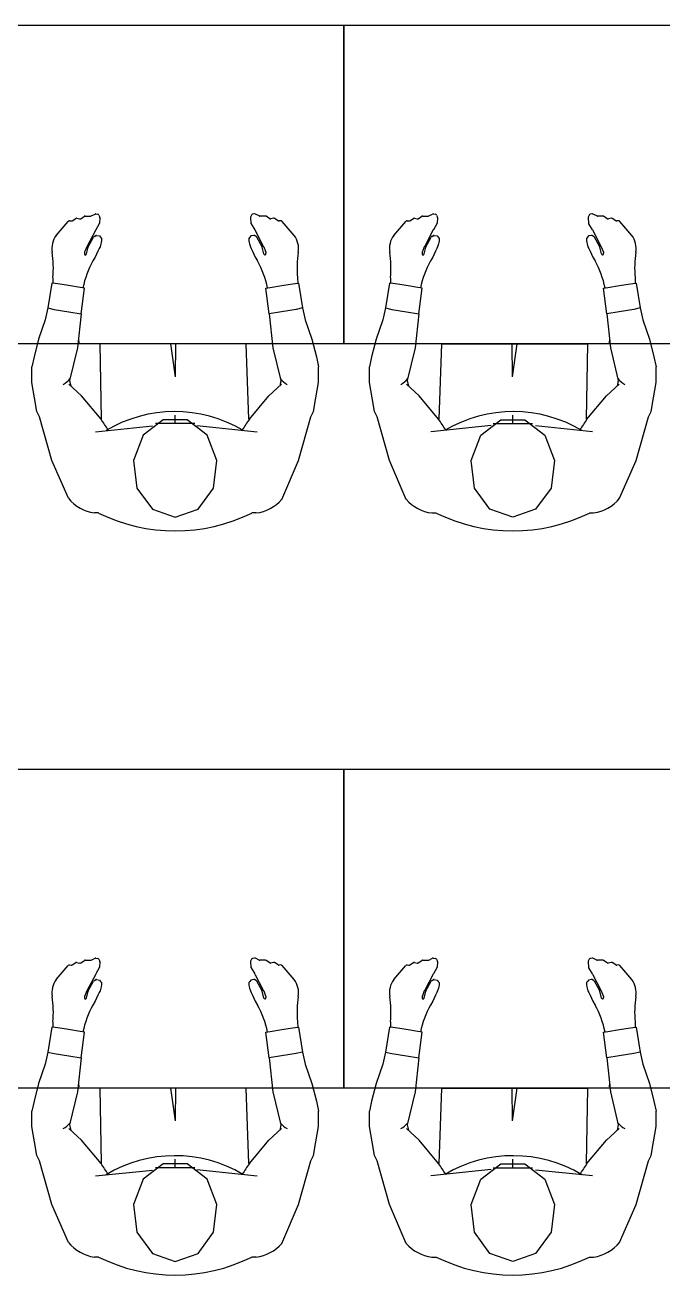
# Model space of a CAD drawing. Header units: metres. Extents: x -1 to 148, y 0 to 108.
# Drawn here: x 37.406 to 38.606, y 44.644 to 46.996 of the extents above; entities that cross this region are included whole.
import ezdxf

# ---------------------------------------------------------------- set-up
doc = ezdxf.new("R2010")
doc.units = ezdxf.units.M
doc.header["$MEASUREMENT"] = 0
doc.layers.add('MOEBEL', color=6, linetype='CONTINUOUS')
doc.layers.add('ZUFAHRTEN_WEGE', color=8, linetype='CONTINUOUS')

msp = doc.modelspace()

# ---------------------------------------------------------------- linework, layer by layer
at = {"layer": 'MOEBEL', "ltscale": 0.2}
for p, q in [((36.8056, 46.9956), (38.0056, 46.9956)), ((38.0056, 46.3956), (38.0056, 46.9956)), ((38.0056, 46.9956), (39.2056, 46.9956)), ((38.0056, 46.9956), (38.0056, 46.3956)), ((38.0056, 46.3956), (36.8056, 46.3956)), ((39.2056, 46.3956), (38.0056, 46.3956)), ((36.8056, 45.5956), (38.0056, 45.5956)), ((38.0056, 44.9956), (38.0056, 45.5956)), ((38.0056, 45.5956), (39.2056, 45.5956)), ((38.0056, 45.5956), (38.0056, 44.9956)), ((38.0056, 44.9956), (36.8056, 44.9956)), ((39.2056, 44.9956), (38.0056, 44.9956))]:
    msp.add_line(p, q, dxfattribs=at)
at = {"layer": 'ZUFAHRTEN_WEGE'}
for p, q in [((37.5187, 46.6361), (37.5289, 46.6361)), ((37.5301, 46.6364), (37.5373, 46.6399)), ((37.539, 46.6401), (37.5425, 46.6395)), ((37.5446, 46.6379), (37.5462, 46.6341)), ((37.8315, 46.6379), (37.8299, 46.6341)), ((37.8372, 46.6401), (37.8337, 46.6395)), ((37.846, 46.6364), (37.8389, 46.6399)), ((37.8574, 46.6361), (37.8473, 46.6361)), ((38.1538, 46.6361), (38.1639, 46.6361)), ((38.1652, 46.6364), (38.1723, 46.6399)), ((38.174, 46.6401), (38.1776, 46.6395)), ((38.1797, 46.6379), (38.1813, 46.6341)), ((38.4666, 46.6379), (38.465, 46.6341)), ((38.4722, 46.6401), (38.4687, 46.6395)), ((38.4811, 46.6364), (38.4739, 46.6399)), ((38.4925, 46.6361), (38.4823, 46.6361)), ((37.4643, 46.5998), (37.4868, 46.6261)), ((37.4892, 46.6271), (37.4926, 46.6269)), ((37.4943, 46.6273), (37.501, 46.6317)), ((37.5033, 46.6321), (37.5081, 46.6308)), ((37.5103, 46.6312), (37.5172, 46.6357)), ((37.5454, 46.6216), (37.5386, 46.6102)), ((37.5465, 46.6328), (37.5457, 46.6229)), ((37.8297, 46.6328), (37.8304, 46.6229)), ((37.8308, 46.6216), (37.8376, 46.6102)), ((37.8658, 46.6312), (37.859, 46.6357)), ((37.8728, 46.6321), (37.8681, 46.6308)), ((37.8818, 46.6273), (37.8751, 46.6317)), ((37.887, 46.6271), (37.8836, 46.6269)), ((37.9119, 46.5998), (37.8893, 46.6261)), ((38.0993, 46.5998), (38.1219, 46.6261)), ((38.1242, 46.6271), (38.1276, 46.6269)), ((38.1294, 46.6273), (38.1361, 46.6317)), ((38.1384, 46.6321), (38.1431, 46.6308)), ((38.1454, 46.6312), (38.1522, 46.6357)), ((38.1804, 46.6216), (38.1737, 46.6102)), ((38.1815, 46.6328), (38.1808, 46.6229)), ((38.4647, 46.6328), (38.4655, 46.6229)), ((38.4658, 46.6216), (38.4726, 46.6102)), ((38.5009, 46.6312), (38.494, 46.6357)), ((38.5079, 46.6321), (38.5032, 46.6308)), ((38.5169, 46.6273), (38.5102, 46.6317)), ((38.522, 46.6271), (38.5186, 46.6269)), ((38.5469, 46.5998), (38.5244, 46.6261)), ((37.5386, 46.6101), (37.5217, 46.5784)), ((37.5247, 46.5785), (37.5347, 46.5965)), ((37.5365, 46.598), (37.5391, 46.5997)), ((37.5403, 46.5998), (37.5456, 46.5988)), ((37.5456, 46.5988), (37.5479, 46.5963)), ((37.5479, 46.5963), (37.5494, 46.5941)), ((37.5494, 46.5895), (37.5489, 46.5862)), ((37.5494, 46.5941), (37.5496, 46.5926)), ((37.5496, 46.5926), (37.5494, 46.5895)), ((37.8267, 46.5941), (37.8265, 46.5926)), ((37.8265, 46.5926), (37.8268, 46.5895)), ((37.8283, 46.5963), (37.8267, 46.5941)), ((37.8268, 46.5895), (37.8273, 46.5862)), ((37.8306, 46.5988), (37.8283, 46.5963)), ((37.8358, 46.5998), (37.8306, 46.5988)), ((37.8397, 46.598), (37.837, 46.5997)), ((37.8376, 46.6101), (37.8544, 46.5784)), ((37.8514, 46.5785), (37.8415, 46.5965)), ((38.1736, 46.6101), (38.1568, 46.5784)), ((38.1598, 46.5785), (38.1697, 46.5965)), ((38.1716, 46.598), (38.1742, 46.5997)), ((38.1754, 46.5998), (38.1806, 46.5988)), ((38.1806, 46.5988), (38.1829, 46.5963)), ((38.1829, 46.5963), (38.1845, 46.5941)), ((38.1844, 46.5895), (38.1839, 46.5862)), ((38.1847, 46.5926), (38.1844, 46.5895)), ((38.1845, 46.5941), (38.1847, 46.5926)), ((38.4618, 46.5941), (38.4616, 46.5926)), ((38.4616, 46.5926), (38.4618, 46.5895)), ((38.4633, 46.5963), (38.4618, 46.5941)), ((38.4618, 46.5895), (38.4623, 46.5862)), ((38.4656, 46.5988), (38.4633, 46.5963)), ((38.4709, 46.5998), (38.4656, 46.5988)), ((38.4747, 46.598), (38.4721, 46.5997)), ((38.4727, 46.6101), (38.4895, 46.5784)), ((38.4865, 46.5785), (38.4765, 46.5965)), ((37.5178, 46.5686), (37.5173, 46.5661)), ((37.5216, 46.5782), (37.5179, 46.5692)), ((37.5213, 46.5649), (37.5245, 46.5779)), ((37.5427, 46.5701), (37.5374, 46.5591)), ((37.5452, 46.5752), (37.5427, 46.5701)), ((37.5467, 46.5784), (37.5452, 46.5752)), ((37.5482, 46.5837), (37.5467, 46.5784)), ((37.5489, 46.5862), (37.5482, 46.5837)), ((37.8273, 46.5862), (37.828, 46.5837)), ((37.828, 46.5837), (37.8295, 46.5784)), ((37.8295, 46.5784), (37.8309, 46.5752)), ((37.8309, 46.5752), (37.8335, 46.5701)), ((37.8335, 46.5701), (37.8388, 46.5591)), ((37.8549, 46.5649), (37.8516, 46.5779)), ((37.8546, 46.5782), (37.8582, 46.5692)), ((37.8584, 46.5686), (37.8588, 46.5661)), ((38.1528, 46.5686), (38.1524, 46.5661)), ((38.1567, 46.5782), (38.153, 46.5692)), ((38.1563, 46.5649), (38.1596, 46.5779)), ((38.1777, 46.5701), (38.1724, 46.5591)), ((38.1803, 46.5752), (38.1777, 46.5701)), ((38.1817, 46.5784), (38.1803, 46.5752)), ((38.1832, 46.5837), (38.1817, 46.5784)), ((38.1839, 46.5862), (38.1832, 46.5837)), ((38.4623, 46.5862), (38.463, 46.5837)), ((38.463, 46.5837), (38.4645, 46.5784)), ((38.4645, 46.5784), (38.466, 46.5752)), ((38.466, 46.5752), (38.4685, 46.5701)), ((38.4685, 46.5701), (38.4738, 46.5591)), ((38.4899, 46.5649), (38.4867, 46.5779)), ((38.4896, 46.5782), (38.4933, 46.5692)), ((38.4935, 46.5686), (38.4939, 46.5661)), ((37.5184, 46.5634), (37.5193, 46.5627)), ((37.5193, 46.5627), (37.5201, 46.5632)), ((37.5374, 46.5591), (37.533, 46.5518)), ((37.8388, 46.5591), (37.8431, 46.5518)), ((37.8569, 46.5627), (37.8561, 46.5632)), ((37.8577, 46.5634), (37.8569, 46.5627)), ((38.1535, 46.5634), (38.1543, 46.5627)), ((38.1543, 46.5627), (38.1551, 46.5632)), ((38.1724, 46.5591), (38.1681, 46.5518)), ((38.4738, 46.5591), (38.4782, 46.5518)), ((38.4919, 46.5627), (38.4911, 46.5632)), ((38.4928, 46.5634), (38.4919, 46.5627)), ((37.4581, 46.5202), (37.4577, 46.51)), ((37.4581, 46.5202), (37.4577, 46.51)), ((37.918, 46.5202), (37.9185, 46.51)), ((37.918, 46.5202), (37.9185, 46.51)), ((38.0932, 46.5202), (38.0928, 46.51)), ((38.0932, 46.5202), (38.0928, 46.51)), ((38.5531, 46.5202), (38.5535, 46.51)), ((38.5531, 46.5202), (38.5535, 46.51)), ((37.4559, 46.5102), (37.4484, 46.4632)), ((37.4625, 46.5092), (37.4559, 46.5102)), ((37.4756, 46.5074), (37.4625, 46.5092)), ((37.4873, 46.5056), (37.4756, 46.5074)), ((37.5096, 46.5018), (37.4873, 46.5056)), ((37.5176, 46.5005), (37.5096, 46.5018)), ((37.5111, 46.4523), (37.5176, 46.5005)), ((37.8586, 46.5005), (37.8666, 46.5018)), ((37.8651, 46.4523), (37.8586, 46.5005)), ((37.8666, 46.5018), (37.8889, 46.5056)), ((37.8889, 46.5056), (37.9006, 46.5074)), ((37.9006, 46.5074), (37.9136, 46.5092)), ((37.9136, 46.5092), (37.9203, 46.5102)), ((37.9203, 46.5102), (37.9278, 46.4632)), ((38.0909, 46.5102), (38.0834, 46.4632)), ((38.0976, 46.5092), (38.0909, 46.5102)), ((38.1107, 46.5074), (38.0976, 46.5092)), ((38.1223, 46.5056), (38.1107, 46.5074)), ((38.1446, 46.5018), (38.1223, 46.5056)), ((38.1526, 46.5005), (38.1446, 46.5018)), ((38.1461, 46.4523), (38.1526, 46.5005)), ((38.4936, 46.5005), (38.5016, 46.5018)), ((38.5001, 46.4523), (38.4936, 46.5005)), ((38.5016, 46.5018), (38.5239, 46.5056)), ((38.5239, 46.5056), (38.5356, 46.5074)), ((38.5356, 46.5074), (38.5487, 46.5092)), ((38.5487, 46.5092), (38.5553, 46.5102)), ((38.5553, 46.5102), (38.5628, 46.4632)), ((37.4484, 46.4632), (37.4435, 46.4407)), ((37.4487, 46.4647), (37.4484, 46.4632)), ((37.4484, 46.4632), (37.4605, 46.4605)), ((37.4605, 46.4605), (37.4879, 46.4562)), ((37.4879, 46.4562), (37.5111, 46.4523)), ((37.5111, 46.4523), (37.5044, 46.3884)), ((37.8883, 46.4562), (37.8651, 46.4523)), ((37.8651, 46.4523), (37.8718, 46.3884)), ((37.9157, 46.4605), (37.8883, 46.4562)), ((37.9278, 46.4632), (37.9157, 46.4605)), ((37.9274, 46.4647), (37.9278, 46.4632)), ((37.9278, 46.4632), (37.9326, 46.4407)), ((38.0834, 46.4632), (38.0786, 46.4407)), ((38.0838, 46.4647), (38.0834, 46.4632)), ((38.0834, 46.4632), (38.0956, 46.4605)), ((38.0956, 46.4605), (38.1229, 46.4562)), ((38.1229, 46.4562), (38.1461, 46.4523)), ((38.1461, 46.4523), (38.1394, 46.3884)), ((38.5233, 46.4562), (38.5001, 46.4523)), ((38.5001, 46.4523), (38.5068, 46.3884)), ((38.5507, 46.4605), (38.5233, 46.4562)), ((38.5628, 46.4632), (38.5507, 46.4605)), ((38.5625, 46.4647), (38.5628, 46.4632)), ((38.5628, 46.4632), (38.5677, 46.4407)), ((37.4435, 46.4407), (37.431, 46.4043)), ((37.9326, 46.4407), (37.9452, 46.4043)), ((38.0786, 46.4407), (38.0661, 46.4043)), ((38.5677, 46.4407), (38.5802, 46.4043)), ((37.431, 46.4043), (37.4226, 46.3711)), ((37.506, 46.4036), (37.5063, 46.4025)), ((37.5063, 46.4025), (37.5065, 46.4014)), ((37.5065, 46.4014), (37.5067, 46.4002)), ((37.9452, 46.4043), (37.9536, 46.3711)), ((38.0661, 46.4043), (38.0576, 46.3711)), ((38.5047, 46.4014), (38.5045, 46.4002)), ((38.5049, 46.4025), (38.5047, 46.4014)), ((38.5052, 46.4036), (38.5049, 46.4025)), ((38.5802, 46.4043), (38.5886, 46.3711)), ((37.5044, 46.3884), (37.4896, 46.3266)), ((37.5067, 46.4002), (37.5068, 46.3991)), ((37.5068, 46.3991), (37.5068, 46.3979)), ((37.5497, 46.2538), (37.5472, 46.3956)), ((37.8214, 46.3956), (37.5472, 46.3956)), ((37.6889, 46.3337), (37.6797, 46.3956)), ((37.6884, 46.3337), (37.6891, 46.3956)), ((37.8264, 46.2538), (37.8214, 46.3956)), ((37.8718, 46.3884), (37.8865, 46.3266)), ((38.1394, 46.3884), (38.1247, 46.3266)), ((38.1848, 46.2538), (38.1898, 46.3956)), ((38.1898, 46.3956), (38.464, 46.3956)), ((38.3228, 46.3337), (38.3222, 46.3956)), ((38.3223, 46.3337), (38.3315, 46.3956)), ((38.4615, 46.2538), (38.464, 46.3956)), ((38.5045, 46.4002), (38.5044, 46.3991)), ((38.5044, 46.3991), (38.5044, 46.3979)), ((38.5068, 46.3884), (38.5216, 46.3266)), ((37.4226, 46.3711), (37.4184, 46.3523)), ((37.9536, 46.3711), (37.9577, 46.3523)), ((38.0576, 46.3711), (38.0535, 46.3523)), ((38.5886, 46.3711), (38.5928, 46.3523)), ((37.4184, 46.3233), (37.4184, 46.3523)), ((37.9578, 46.3233), (37.9577, 46.3523)), ((38.0534, 46.3233), (38.0535, 46.3523)), ((38.5928, 46.3233), (38.5928, 46.3523)), ((37.4235, 46.2942), (37.4184, 46.3233)), ((37.5117, 46.2978), (37.4881, 46.3196)), ((37.4896, 46.3266), (37.4916, 46.3164)), ((37.8645, 46.2978), (37.888, 46.3196)), ((37.8865, 46.3266), (37.8846, 46.3164)), ((37.9527, 46.2942), (37.9578, 46.3233)), ((38.0585, 46.2942), (38.0534, 46.3233)), ((38.1467, 46.2978), (38.1232, 46.3196)), ((38.1247, 46.3266), (38.1267, 46.3164)), ((38.4995, 46.2978), (38.5231, 46.3196)), ((38.5216, 46.3266), (38.5196, 46.3164)), ((38.5878, 46.2942), (38.5928, 46.3233)), ((37.4281, 46.2687), (37.4235, 46.2942)), ((37.5486, 46.2538), (37.5117, 46.2978)), ((37.8276, 46.2538), (37.8645, 46.2978)), ((37.948, 46.2687), (37.9527, 46.2942)), ((38.0632, 46.2687), (38.0585, 46.2942)), ((38.1836, 46.2538), (38.1467, 46.2978)), ((38.4626, 46.2538), (38.4995, 46.2978)), ((38.5831, 46.2687), (38.5878, 46.2942)), ((37.4331, 46.2587), (37.4281, 46.2687)), ((37.6881, 46.2456), (37.6881, 46.2617)), ((37.9431, 46.2587), (37.948, 46.2687)), ((38.0681, 46.2587), (38.0632, 46.2687)), ((38.3231, 46.2456), (38.3231, 46.2617)), ((38.5782, 46.2587), (38.5831, 46.2687)), ((37.4563, 46.1763), (37.4331, 46.2587)), ((37.538, 46.2305), (37.6451, 46.2412)), ((37.6657, 46.2527), (37.6281, 46.2242)), ((37.7252, 46.2456), (37.651, 46.2456)), ((37.7104, 46.2527), (37.6657, 46.2527)), ((37.748, 46.2242), (37.7104, 46.2527)), ((37.7291, 46.2421), (37.842, 46.2305)), ((37.9199, 46.1763), (37.9431, 46.2587)), ((38.0913, 46.1763), (38.0681, 46.2587)), ((38.2821, 46.2421), (38.1692, 46.2305)), ((38.2632, 46.2242), (38.3008, 46.2527)), ((38.286, 46.2456), (38.3602, 46.2456)), ((38.3008, 46.2527), (38.3455, 46.2527)), ((38.3455, 46.2527), (38.3831, 46.2242)), ((38.4732, 46.2305), (38.3661, 46.2412)), ((38.5549, 46.1763), (38.5782, 46.2587)), ((37.6281, 46.2242), (37.6096, 46.1763)), ((37.7666, 46.1763), (37.748, 46.2242)), ((38.2446, 46.1763), (38.2632, 46.2242)), ((38.3831, 46.2242), (38.4016, 46.1763)), ((37.4873, 46.1052), (37.4563, 46.1763)), ((37.6096, 46.1763), (37.6159, 46.1242)), ((37.7602, 46.1242), (37.7666, 46.1763)), ((37.8889, 46.1032), (37.9199, 46.1763)), ((38.1223, 46.1032), (38.0913, 46.1763)), ((38.251, 46.1242), (38.2446, 46.1763)), ((38.4016, 46.1763), (38.3953, 46.1242)), ((38.5239, 46.1052), (38.5549, 46.1763)), ((37.6159, 46.1242), (37.6452, 46.0844)), ((37.731, 46.0844), (37.7602, 46.1242)), ((38.2802, 46.0844), (38.251, 46.1242)), ((38.3953, 46.1242), (38.366, 46.0844)), ((37.5441, 46.0775), (37.5361, 46.0775)), ((37.6452, 46.0844), (37.6881, 46.0695)), ((37.6881, 46.0695), (37.731, 46.0844)), ((37.8401, 46.0775), (37.8321, 46.0775)), ((38.1711, 46.0775), (38.1791, 46.0775)), ((38.3231, 46.0695), (38.2802, 46.0844)), ((38.366, 46.0844), (38.3231, 46.0695)), ((38.4671, 46.0775), (38.4751, 46.0775)), ((37.4643, 45.1998), (37.4868, 45.2261)), ((37.4892, 45.2271), (37.4926, 45.2269)), ((37.4943, 45.2273), (37.501, 45.2317)), ((37.5033, 45.2321), (37.5081, 45.2308)), ((37.5103, 45.2312), (37.5172, 45.2357)), ((37.5187, 45.2361), (37.5289, 45.2361)), ((37.5301, 45.2364), (37.5373, 45.2399)), ((37.539, 45.2401), (37.5425, 45.2395)), ((37.5446, 45.2379), (37.5462, 45.2341)), ((37.5465, 45.2328), (37.5457, 45.2229)), ((37.8297, 45.2328), (37.8304, 45.2229)), ((37.8315, 45.2379), (37.8299, 45.2341)), ((37.8372, 45.2401), (37.8337, 45.2395)), ((37.846, 45.2364), (37.8389, 45.2399)), ((37.8574, 45.2361), (37.8473, 45.2361)), ((37.8658, 45.2312), (37.859, 45.2357)), ((37.8728, 45.2321), (37.8681, 45.2308)), ((37.8818, 45.2273), (37.8751, 45.2317)), ((37.887, 45.2271), (37.8836, 45.2269)), ((37.9119, 45.1998), (37.8893, 45.2261)), ((38.0993, 45.1998), (38.1219, 45.2261)), ((38.1242, 45.2271), (38.1276, 45.2269)), ((38.1294, 45.2273), (38.1361, 45.2317)), ((38.1384, 45.2321), (38.1431, 45.2308)), ((38.1454, 45.2312), (38.1522, 45.2357)), ((38.1538, 45.2361), (38.1639, 45.2361)), ((38.1652, 45.2364), (38.1723, 45.2399)), ((38.174, 45.2401), (38.1776, 45.2395)), ((38.1797, 45.2379), (38.1813, 45.2341)), ((38.1815, 45.2328), (38.1808, 45.2229)), ((38.4647, 45.2328), (38.4655, 45.2229)), ((38.4666, 45.2379), (38.465, 45.2341)), ((38.4722, 45.2401), (38.4687, 45.2395)), ((38.4811, 45.2364), (38.4739, 45.2399)), ((38.4925, 45.2361), (38.4823, 45.2361)), ((38.5009, 45.2312), (38.494, 45.2357)), ((38.5079, 45.2321), (38.5032, 45.2308)), ((38.5169, 45.2273), (38.5102, 45.2317)), ((38.522, 45.2271), (38.5186, 45.2269)), ((38.5469, 45.1998), (38.5244, 45.2261)), ((37.5386, 45.2101), (37.5217, 45.1784)), ((37.5454, 45.2216), (37.5386, 45.2102)), ((37.8308, 45.2216), (37.8376, 45.2102)), ((37.8376, 45.2101), (37.8544, 45.1784)), ((38.1736, 45.2101), (38.1568, 45.1784)), ((38.1804, 45.2216), (38.1737, 45.2102)), ((38.4658, 45.2216), (38.4726, 45.2102)), ((38.4727, 45.2101), (38.4895, 45.1784)), ((37.5216, 45.1782), (37.5179, 45.1692)), ((37.5213, 45.1649), (37.5245, 45.1779)), ((37.5247, 45.1785), (37.5347, 45.1965)), ((37.5365, 45.198), (37.5391, 45.1997)), ((37.5403, 45.1998), (37.5456, 45.1988)), ((37.5467, 45.1784), (37.5452, 45.1752)), ((37.5456, 45.1988), (37.5479, 45.1963)), ((37.5482, 45.1837), (37.5467, 45.1784)), ((37.5479, 45.1963), (37.5494, 45.1941)), ((37.5489, 45.1862), (37.5482, 45.1837)), ((37.5494, 45.1895), (37.5489, 45.1862)), ((37.5494, 45.1941), (37.5496, 45.1926)), ((37.5496, 45.1926), (37.5494, 45.1895)), ((37.8267, 45.1941), (37.8265, 45.1926)), ((37.8265, 45.1926), (37.8268, 45.1895)), ((37.8283, 45.1963), (37.8267, 45.1941)), ((37.8268, 45.1895), (37.8273, 45.1862)), ((37.8273, 45.1862), (37.828, 45.1837)), ((37.828, 45.1837), (37.8295, 45.1784)), ((37.8306, 45.1988), (37.8283, 45.1963)), ((37.8295, 45.1784), (37.8309, 45.1752)), ((37.8358, 45.1998), (37.8306, 45.1988)), ((37.8397, 45.198), (37.837, 45.1997)), ((37.8514, 45.1785), (37.8415, 45.1965)), ((37.8549, 45.1649), (37.8516, 45.1779)), ((37.8546, 45.1782), (37.8582, 45.1692)), ((38.1567, 45.1782), (38.153, 45.1692)), ((38.1563, 45.1649), (38.1596, 45.1779)), ((38.1598, 45.1785), (38.1697, 45.1965)), ((38.1716, 45.198), (38.1742, 45.1997)), ((38.1754, 45.1998), (38.1806, 45.1988)), ((38.1817, 45.1784), (38.1803, 45.1752)), ((38.1806, 45.1988), (38.1829, 45.1963)), ((38.1832, 45.1837), (38.1817, 45.1784)), ((38.1829, 45.1963), (38.1845, 45.1941)), ((38.1839, 45.1862), (38.1832, 45.1837)), ((38.1844, 45.1895), (38.1839, 45.1862)), ((38.1847, 45.1926), (38.1844, 45.1895)), ((38.1845, 45.1941), (38.1847, 45.1926)), ((38.4618, 45.1941), (38.4616, 45.1926)), ((38.4616, 45.1926), (38.4618, 45.1895)), ((38.4633, 45.1963), (38.4618, 45.1941)), ((38.4618, 45.1895), (38.4623, 45.1862)), ((38.4623, 45.1862), (38.463, 45.1837)), ((38.463, 45.1837), (38.4645, 45.1784)), ((38.4656, 45.1988), (38.4633, 45.1963)), ((38.4645, 45.1784), (38.466, 45.1752)), ((38.4709, 45.1998), (38.4656, 45.1988)), ((38.4747, 45.198), (38.4721, 45.1997)), ((38.4865, 45.1785), (38.4765, 45.1965)), ((38.4899, 45.1649), (38.4867, 45.1779)), ((38.4896, 45.1782), (38.4933, 45.1692)), ((37.5178, 45.1686), (37.5173, 45.1661)), ((37.5184, 45.1634), (37.5193, 45.1627)), ((37.5193, 45.1627), (37.5201, 45.1632)), ((37.5374, 45.1591), (37.533, 45.1518)), ((37.5427, 45.1701), (37.5374, 45.1591)), ((37.5452, 45.1752), (37.5427, 45.1701)), ((37.8309, 45.1752), (37.8335, 45.1701)), ((37.8335, 45.1701), (37.8388, 45.1591)), ((37.8388, 45.1591), (37.8431, 45.1518)), ((37.8569, 45.1627), (37.8561, 45.1632)), ((37.8577, 45.1634), (37.8569, 45.1627)), ((37.8584, 45.1686), (37.8588, 45.1661)), ((38.1528, 45.1686), (38.1524, 45.1661)), ((38.1535, 45.1634), (38.1543, 45.1627)), ((38.1543, 45.1627), (38.1551, 45.1632)), ((38.1724, 45.1591), (38.1681, 45.1518)), ((38.1777, 45.1701), (38.1724, 45.1591)), ((38.1803, 45.1752), (38.1777, 45.1701)), ((38.466, 45.1752), (38.4685, 45.1701)), ((38.4685, 45.1701), (38.4738, 45.1591)), ((38.4738, 45.1591), (38.4782, 45.1518)), ((38.4919, 45.1627), (38.4911, 45.1632)), ((38.4928, 45.1634), (38.4919, 45.1627)), ((38.4935, 45.1686), (38.4939, 45.1661)), ((37.4559, 45.1102), (37.4484, 45.0632)), ((37.4625, 45.1092), (37.4559, 45.1102)), ((37.4581, 45.1202), (37.4577, 45.11)), ((37.4581, 45.1202), (37.4577, 45.11)), ((37.4756, 45.1074), (37.4625, 45.1092)), ((37.4873, 45.1056), (37.4756, 45.1074)), ((37.8889, 45.1056), (37.9006, 45.1074)), ((37.9006, 45.1074), (37.9136, 45.1092)), ((37.9136, 45.1092), (37.9203, 45.1102)), ((37.918, 45.1202), (37.9185, 45.11)), ((37.918, 45.1202), (37.9185, 45.11)), ((37.9203, 45.1102), (37.9278, 45.0632)), ((38.0909, 45.1102), (38.0834, 45.0632)), ((38.0976, 45.1092), (38.0909, 45.1102)), ((38.0932, 45.1202), (38.0928, 45.11)), ((38.0932, 45.1202), (38.0928, 45.11)), ((38.1107, 45.1074), (38.0976, 45.1092)), ((38.1223, 45.1056), (38.1107, 45.1074)), ((38.5239, 45.1056), (38.5356, 45.1074)), ((38.5356, 45.1074), (38.5487, 45.1092)), ((38.5487, 45.1092), (38.5553, 45.1102)), ((38.5531, 45.1202), (38.5535, 45.11)), ((38.5531, 45.1202), (38.5535, 45.11)), ((38.5553, 45.1102), (38.5628, 45.0632)), ((37.5096, 45.1018), (37.4873, 45.1056)), ((37.5176, 45.1005), (37.5096, 45.1018)), ((37.5111, 45.0523), (37.5176, 45.1005)), ((37.8586, 45.1005), (37.8666, 45.1018)), ((37.8651, 45.0523), (37.8586, 45.1005)), ((37.8666, 45.1018), (37.8889, 45.1056)), ((38.1446, 45.1018), (38.1223, 45.1056)), ((38.1526, 45.1005), (38.1446, 45.1018)), ((38.1461, 45.0523), (38.1526, 45.1005)), ((38.4936, 45.1005), (38.5016, 45.1018)), ((38.5001, 45.0523), (38.4936, 45.1005)), ((38.5016, 45.1018), (38.5239, 45.1056)), ((37.4484, 45.0632), (37.4435, 45.0407)), ((37.4487, 45.0647), (37.4484, 45.0632)), ((37.4484, 45.0632), (37.4605, 45.0605)), ((37.4605, 45.0605), (37.4879, 45.0562)), ((37.9157, 45.0605), (37.8883, 45.0562)), ((37.9278, 45.0632), (37.9157, 45.0605)), ((37.9274, 45.0647), (37.9278, 45.0632)), ((37.9278, 45.0632), (37.9326, 45.0407)), ((38.0834, 45.0632), (38.0786, 45.0407)), ((38.0838, 45.0647), (38.0834, 45.0632)), ((38.0834, 45.0632), (38.0956, 45.0605)), ((38.0956, 45.0605), (38.1229, 45.0562)), ((38.5507, 45.0605), (38.5233, 45.0562)), ((38.5628, 45.0632), (38.5507, 45.0605)), ((38.5625, 45.0647), (38.5628, 45.0632)), ((38.5628, 45.0632), (38.5677, 45.0407)), ((37.4435, 45.0407), (37.431, 45.0043)), ((37.4879, 45.0562), (37.5111, 45.0523)), ((37.5111, 45.0523), (37.5044, 44.9884)), ((37.8883, 45.0562), (37.8651, 45.0523)), ((37.8651, 45.0523), (37.8718, 44.9884)), ((37.9326, 45.0407), (37.9452, 45.0043)), ((38.0786, 45.0407), (38.0661, 45.0043)), ((38.1229, 45.0562), (38.1461, 45.0523)), ((38.1461, 45.0523), (38.1394, 44.9884)), ((38.5233, 45.0562), (38.5001, 45.0523)), ((38.5001, 45.0523), (38.5068, 44.9884)), ((38.5677, 45.0407), (38.5802, 45.0043)), ((37.431, 45.0043), (37.4226, 44.9711)), ((37.506, 45.0036), (37.5063, 45.0025)), ((37.5063, 45.0025), (37.5065, 45.0014)), ((37.5065, 45.0014), (37.5067, 45.0002)), ((37.5067, 45.0002), (37.5068, 44.9991)), ((37.5068, 44.9991), (37.5068, 44.9979)), ((37.5497, 44.8538), (37.5472, 44.9956)), ((37.8214, 44.9956), (37.5472, 44.9956)), ((37.6889, 44.9337), (37.6797, 44.9956)), ((37.6884, 44.9337), (37.6891, 44.9956)), ((37.8264, 44.8538), (37.8214, 44.9956)), ((37.9452, 45.0043), (37.9536, 44.9711)), ((38.0661, 45.0043), (38.0576, 44.9711)), ((38.1848, 44.8538), (38.1898, 44.9956)), ((38.1898, 44.9956), (38.464, 44.9956)), ((38.3228, 44.9337), (38.3222, 44.9956)), ((38.3223, 44.9337), (38.3315, 44.9956)), ((38.4615, 44.8538), (38.464, 44.9956)), ((38.5045, 45.0002), (38.5044, 44.9991)), ((38.5044, 44.9991), (38.5044, 44.9979)), ((38.5047, 45.0014), (38.5045, 45.0002)), ((38.5049, 45.0025), (38.5047, 45.0014)), ((38.5052, 45.0036), (38.5049, 45.0025)), ((38.5802, 45.0043), (38.5886, 44.9711)), ((37.4226, 44.9711), (37.4184, 44.9523)), ((37.5044, 44.9884), (37.4896, 44.9266)), ((37.8718, 44.9884), (37.8865, 44.9266)), ((37.9536, 44.9711), (37.9577, 44.9523)), ((38.0576, 44.9711), (38.0535, 44.9523)), ((38.1394, 44.9884), (38.1247, 44.9266)), ((38.5068, 44.9884), (38.5216, 44.9266)), ((38.5886, 44.9711), (38.5928, 44.9523)), ((37.4184, 44.9233), (37.4184, 44.9523)), ((37.9578, 44.9233), (37.9577, 44.9523)), ((38.0534, 44.9233), (38.0535, 44.9523)), ((38.5928, 44.9233), (38.5928, 44.9523)), ((37.4235, 44.8942), (37.4184, 44.9233)), ((37.5117, 44.8978), (37.4881, 44.9196)), ((37.4896, 44.9266), (37.4916, 44.9164)), ((37.8645, 44.8978), (37.888, 44.9196)), ((37.8865, 44.9266), (37.8846, 44.9164)), ((37.9527, 44.8942), (37.9578, 44.9233)), ((38.0585, 44.8942), (38.0534, 44.9233)), ((38.1467, 44.8978), (38.1232, 44.9196)), ((38.1247, 44.9266), (38.1267, 44.9164)), ((38.4995, 44.8978), (38.5231, 44.9196)), ((38.5216, 44.9266), (38.5196, 44.9164)), ((38.5878, 44.8942), (38.5928, 44.9233)), ((37.5486, 44.8538), (37.5117, 44.8978)), ((37.8276, 44.8538), (37.8645, 44.8978)), ((38.1836, 44.8538), (38.1467, 44.8978)), ((38.4626, 44.8538), (38.4995, 44.8978)), ((37.4281, 44.8687), (37.4235, 44.8942)), ((37.948, 44.8687), (37.9527, 44.8942)), ((38.0632, 44.8687), (38.0585, 44.8942)), ((38.5831, 44.8687), (38.5878, 44.8942)), ((37.4331, 44.8587), (37.4281, 44.8687)), ((37.4563, 44.7763), (37.4331, 44.8587)), ((37.6657, 44.8527), (37.6281, 44.8242)), ((37.7104, 44.8527), (37.6657, 44.8527)), ((37.6881, 44.8456), (37.6881, 44.8617)), ((37.748, 44.8242), (37.7104, 44.8527)), ((37.9199, 44.7763), (37.9431, 44.8587)), ((37.9431, 44.8587), (37.948, 44.8687)), ((38.0681, 44.8587), (38.0632, 44.8687)), ((38.0913, 44.7763), (38.0681, 44.8587)), ((38.2632, 44.8242), (38.3008, 44.8527)), ((38.3008, 44.8527), (38.3455, 44.8527)), ((38.3231, 44.8456), (38.3231, 44.8617)), ((38.3455, 44.8527), (38.3831, 44.8242)), ((38.5549, 44.7763), (38.5782, 44.8587)), ((38.5782, 44.8587), (38.5831, 44.8687)), ((37.538, 44.8305), (37.6451, 44.8412)), ((37.7252, 44.8456), (37.651, 44.8456)), ((37.7291, 44.8421), (37.842, 44.8305)), ((38.2821, 44.8421), (38.1692, 44.8305)), ((38.286, 44.8456), (38.3602, 44.8456)), ((38.4732, 44.8305), (38.3661, 44.8412)), ((37.6281, 44.8242), (37.6096, 44.7763)), ((37.7666, 44.7763), (37.748, 44.8242)), ((38.2446, 44.7763), (38.2632, 44.8242)), ((38.3831, 44.8242), (38.4016, 44.7763)), ((37.4873, 44.7052), (37.4563, 44.7763)), ((37.6096, 44.7763), (37.6159, 44.7242)), ((37.7602, 44.7242), (37.7666, 44.7763)), ((37.8889, 44.7032), (37.9199, 44.7763)), ((38.1223, 44.7032), (38.0913, 44.7763)), ((38.251, 44.7242), (38.2446, 44.7763)), ((38.4016, 44.7763), (38.3953, 44.7242)), ((38.5239, 44.7052), (38.5549, 44.7763)), ((37.6159, 44.7242), (37.6452, 44.6844)), ((37.731, 44.6844), (37.7602, 44.7242)), ((38.2802, 44.6844), (38.251, 44.7242)), ((38.3953, 44.7242), (38.366, 44.6844)), ((37.6452, 44.6844), (37.6881, 44.6695)), ((37.6881, 44.6695), (37.731, 44.6844)), ((38.3231, 44.6695), (38.2802, 44.6844)), ((38.366, 44.6844), (38.3231, 44.6695)), ((37.5441, 44.6775), (37.5361, 44.6775)), ((37.8401, 44.6775), (37.8321, 44.6775)), ((38.1711, 44.6775), (38.1791, 44.6775)), ((38.4671, 44.6775), (38.4751, 44.6775))]:
    msp.add_line(p, q, dxfattribs=at)
for centre, radius, start, end in [((37.5187, 46.6333), 0.00283, 89.9348, 123.2747), ((37.5289, 46.639), 0.00283, 269.9348, 295.913), ((37.5385, 46.6373), 0.00283, 80.3241, 115.913), ((37.542, 46.6367), 0.00283, 23.0843, 80.3241), ((37.8341, 46.6367), 0.00283, 99.6759, 156.9157), ((37.8376, 46.6373), 0.00283, 64.087, 99.6759), ((37.8473, 46.639), 0.00283, 244.087, 270.0652), ((37.8574, 46.6333), 0.00283, 56.7253, 90.0652), ((38.1538, 46.6333), 0.00283, 89.9348, 123.2747), ((38.1639, 46.639), 0.00283, 269.9348, 295.913), ((38.1736, 46.6373), 0.00283, 80.3241, 115.913), ((38.1771, 46.6367), 0.00283, 23.0843, 80.3241), ((38.4692, 46.6367), 0.00283, 99.6759, 156.9157), ((38.4727, 46.6373), 0.00283, 64.087, 99.6759), ((38.4823, 46.639), 0.00283, 244.087, 270.0652), ((38.4925, 46.6333), 0.00283, 56.7253, 90.0652), ((37.489, 46.6243), 0.00283, 85.8661, 139.4353), ((37.4928, 46.6297), 0.00283, 265.8661, 303.2828), ((37.5026, 46.6293), 0.00283, 75.0965, 123.2828), ((37.5088, 46.6336), 0.00283, 255.0965, 303.2747), ((37.5429, 46.6231), 0.00283, 329.5422, 355.8427), ((37.5436, 46.633), 0.00283, 355.8427, 23.0843), ((37.8325, 46.633), 0.00283, 156.9157, 184.1573), ((37.8332, 46.6231), 0.00283, 184.1573, 210.4578), ((37.8674, 46.6336), 0.00283, 236.7253, 284.9035), ((37.8736, 46.6293), 0.00283, 56.7172, 104.9035), ((37.8834, 46.6297), 0.00283, 236.7172, 274.1339), ((37.8872, 46.6243), 0.00283, 40.5647, 94.1339), ((38.124, 46.6243), 0.00283, 85.8661, 139.4353), ((38.1278, 46.6297), 0.00283, 265.8661, 303.2828), ((38.1376, 46.6293), 0.00283, 75.0965, 123.2828), ((38.1438, 46.6336), 0.00283, 255.0965, 303.2747), ((38.178, 46.6231), 0.00283, 329.5422, 355.8427), ((38.1787, 46.633), 0.00283, 355.8427, 23.0843), ((38.4676, 46.633), 0.00283, 156.9157, 184.1573), ((38.4683, 46.6231), 0.00283, 184.1573, 210.4578), ((38.5024, 46.6336), 0.00283, 236.7253, 284.9035), ((38.5086, 46.6293), 0.00283, 56.7172, 104.9035), ((38.5184, 46.6297), 0.00283, 236.7172, 274.1339), ((38.5222, 46.6243), 0.00283, 40.5647, 94.1339), ((37.4976, 46.5751), 0.0415, 143.4501, 189.999), ((37.5372, 46.5953), 0.00283, 104.0424, 153.5306), ((37.5411, 46.6087), 0.00283, 149.5422, 152.0077), ((37.5398, 46.597), 0.00283, 79.4744, 104.0424), ((37.8363, 46.597), 0.00283, 75.9576, 100.5256), ((37.8351, 46.6087), 0.00283, 27.9923, 30.4578), ((37.839, 46.5953), 0.00283, 26.4694, 75.9576), ((37.8786, 46.5751), 0.0415, 350.001, 36.5499), ((38.1326, 46.5751), 0.0415, 143.4501, 189.999), ((38.1722, 46.5953), 0.00283, 104.0424, 153.5306), ((38.1761, 46.6087), 0.00283, 149.5422, 152.0077), ((38.1749, 46.597), 0.00283, 79.4744, 104.0424), ((38.4714, 46.597), 0.00283, 75.9576, 100.5256), ((38.4702, 46.6087), 0.00283, 27.9923, 30.4578), ((38.474, 46.5953), 0.00283, 26.4694, 75.9576), ((38.5136, 46.5751), 0.0415, 350.001, 36.5499), ((37.2502, 46.5382), 0.2087, 355.0731, 8.1902), ((37.5201, 46.5656), 0.00283, 170.6085, 233.1266), ((37.5205, 46.5681), 0.00283, 157.5874, 170.6085), ((37.5242, 46.5771), 0.00283, 152.0077, 157.5874), ((37.5273, 46.5772), 0.00283, 153.5306, 165.9337), ((37.8489, 46.5772), 0.00283, 14.0663, 26.4694), ((37.8519, 46.5771), 0.00283, 22.4126, 27.9923), ((37.856, 46.5656), 0.00283, 306.8734, 9.3915), ((37.8556, 46.5681), 0.00283, 9.3915, 22.4126), ((38.126, 46.5382), 0.2087, 171.8098, 184.9269), ((37.8852, 46.5382), 0.2087, 355.0731, 8.1902), ((38.1552, 46.5656), 0.00283, 170.6085, 233.1266), ((38.1556, 46.5681), 0.00283, 157.5874, 170.6085), ((38.1593, 46.5771), 0.00283, 152.0077, 157.5874), ((38.1623, 46.5772), 0.00283, 153.5306, 165.9337), ((38.4839, 46.5772), 0.00283, 14.0663, 26.4694), ((38.487, 46.5771), 0.00283, 22.4126, 27.9923), ((38.4911, 46.5656), 0.00283, 306.8734, 9.3915), ((38.4907, 46.5681), 0.00283, 9.3915, 22.4126), ((38.761, 46.5382), 0.2087, 171.8098, 184.9269), ((37.7039, 46.4605), 0.1937, 151.885, 167.9411), ((37.5185, 46.5656), 0.00283, 303.2828, 345.9337), ((37.6723, 46.4605), 0.1937, 12.0589, 28.115), ((37.8576, 46.5656), 0.00283, 194.0663, 236.7172), ((38.3389, 46.4605), 0.1937, 151.885, 167.9411), ((38.1536, 46.5656), 0.00283, 303.2828, 345.9337), ((38.3073, 46.4605), 0.1937, 12.0589, 28.115), ((38.4927, 46.5656), 0.00283, 194.0663, 236.7172), ((37.4572, 46.3567), 0.0425, 298.3529, 321.6392), ((37.919, 46.3567), 0.0425, 218.3608, 241.6471), ((38.0922, 46.3567), 0.0425, 298.3529, 321.6392), ((38.554, 46.3567), 0.0425, 218.3608, 241.6471), ((37.6874, 46.0171), 0.2512, 59.3445, 120.9724), ((38.3238, 46.0171), 0.2512, 59.0276, 120.6555), ((37.0587, 45.916), 0.5951, 32.2741, 34.5877), ((38.3175, 45.916), 0.5951, 145.4123, 147.7259), ((37.6937, 45.916), 0.5951, 32.2741, 34.5877), ((38.9525, 45.916), 0.5951, 145.4123, 147.7259), ((37.5471, 46.1539), 0.0771, 219.1209, 261.7603), ((37.8309, 46.1541), 0.0771, 276.8251, 318.7239), ((38.1803, 46.1541), 0.0771, 221.2761, 263.1749), ((38.4641, 46.1539), 0.0771, 278.2397, 320.8791), ((37.6881, 46.3683), 0.3245, 243.6587, 296.3413), ((38.3231, 46.3683), 0.3245, 243.6587, 296.3413), ((37.489, 45.2243), 0.00283, 85.8661, 139.4353), ((37.4928, 45.2297), 0.00283, 265.8661, 303.2828), ((37.5026, 45.2293), 0.00283, 75.0965, 123.2828), ((37.5088, 45.2336), 0.00283, 255.0965, 303.2747), ((37.5187, 45.2333), 0.00283, 89.9348, 123.2747), ((37.5289, 45.239), 0.00283, 269.9348, 295.913), ((37.5385, 45.2373), 0.00283, 80.3241, 115.913), ((37.542, 45.2367), 0.00283, 23.0843, 80.3241), ((37.5436, 45.233), 0.00283, 355.8427, 23.0843), ((37.8325, 45.233), 0.00283, 156.9157, 184.1573), ((37.8341, 45.2367), 0.00283, 99.6759, 156.9157), ((37.8376, 45.2373), 0.00283, 64.087, 99.6759), ((37.8473, 45.239), 0.00283, 244.087, 270.0652), ((37.8574, 45.2333), 0.00283, 56.7253, 90.0652), ((37.8674, 45.2336), 0.00283, 236.7253, 284.9035), ((37.8736, 45.2293), 0.00283, 56.7172, 104.9035), ((37.8834, 45.2297), 0.00283, 236.7172, 274.1339), ((37.8872, 45.2243), 0.00283, 40.5647, 94.1339), ((38.124, 45.2243), 0.00283, 85.8661, 139.4353), ((38.1278, 45.2297), 0.00283, 265.8661, 303.2828), ((38.1376, 45.2293), 0.00283, 75.0965, 123.2828), ((38.1438, 45.2336), 0.00283, 255.0965, 303.2747), ((38.1538, 45.2333), 0.00283, 89.9348, 123.2747), ((38.1639, 45.239), 0.00283, 269.9348, 295.913), ((38.1736, 45.2373), 0.00283, 80.3241, 115.913), ((38.1771, 45.2367), 0.00283, 23.0843, 80.3241), ((38.1787, 45.233), 0.00283, 355.8427, 23.0843), ((38.4676, 45.233), 0.00283, 156.9157, 184.1573), ((38.4692, 45.2367), 0.00283, 99.6759, 156.9157), ((38.4727, 45.2373), 0.00283, 64.087, 99.6759), ((38.4823, 45.239), 0.00283, 244.087, 270.0652), ((38.4925, 45.2333), 0.00283, 56.7253, 90.0652), ((38.5024, 45.2336), 0.00283, 236.7253, 284.9035), ((38.5086, 45.2293), 0.00283, 56.7172, 104.9035), ((38.5184, 45.2297), 0.00283, 236.7172, 274.1339), ((38.5222, 45.2243), 0.00283, 40.5647, 94.1339), ((37.5411, 45.2087), 0.00283, 149.5422, 152.0077), ((37.5429, 45.2231), 0.00283, 329.5422, 355.8427), ((37.8332, 45.2231), 0.00283, 184.1573, 210.4578), ((37.8351, 45.2087), 0.00283, 27.9923, 30.4578), ((38.1761, 45.2087), 0.00283, 149.5422, 152.0077), ((38.178, 45.2231), 0.00283, 329.5422, 355.8427), ((38.4683, 45.2231), 0.00283, 184.1573, 210.4578), ((38.4702, 45.2087), 0.00283, 27.9923, 30.4578), ((37.4976, 45.1751), 0.0415, 143.4501, 189.999), ((37.5242, 45.1771), 0.00283, 152.0077, 157.5874), ((37.5273, 45.1772), 0.00283, 153.5306, 165.9337), ((37.5372, 45.1953), 0.00283, 104.0424, 153.5306), ((37.5398, 45.197), 0.00283, 79.4744, 104.0424), ((37.8363, 45.197), 0.00283, 75.9576, 100.5256), ((37.839, 45.1953), 0.00283, 26.4694, 75.9576), ((37.8489, 45.1772), 0.00283, 14.0663, 26.4694), ((37.8519, 45.1771), 0.00283, 22.4126, 27.9923), ((37.8786, 45.1751), 0.0415, 350.001, 36.5499), ((38.1326, 45.1751), 0.0415, 143.4501, 189.999), ((38.1593, 45.1771), 0.00283, 152.0077, 157.5874), ((38.1623, 45.1772), 0.00283, 153.5306, 165.9337), ((38.1722, 45.1953), 0.00283, 104.0424, 153.5306), ((38.1749, 45.197), 0.00283, 79.4744, 104.0424), ((38.4714, 45.197), 0.00283, 75.9576, 100.5256), ((38.474, 45.1953), 0.00283, 26.4694, 75.9576), ((38.4839, 45.1772), 0.00283, 14.0663, 26.4694), ((38.487, 45.1771), 0.00283, 22.4126, 27.9923), ((38.5136, 45.1751), 0.0415, 350.001, 36.5499), ((37.2502, 45.1382), 0.2087, 355.0731, 8.1902), ((37.5201, 45.1656), 0.00283, 170.6085, 233.1266), ((37.5205, 45.1681), 0.00283, 157.5874, 170.6085), ((37.5185, 45.1656), 0.00283, 303.2828, 345.9337), ((37.8576, 45.1656), 0.00283, 194.0663, 236.7172), ((37.856, 45.1656), 0.00283, 306.8734, 9.3915), ((37.8556, 45.1681), 0.00283, 9.3915, 22.4126), ((38.126, 45.1382), 0.2087, 171.8098, 184.9269), ((37.8852, 45.1382), 0.2087, 355.0731, 8.1902), ((38.1552, 45.1656), 0.00283, 170.6085, 233.1266), ((38.1556, 45.1681), 0.00283, 157.5874, 170.6085), ((38.1536, 45.1656), 0.00283, 303.2828, 345.9337), ((38.4927, 45.1656), 0.00283, 194.0663, 236.7172), ((38.4911, 45.1656), 0.00283, 306.8734, 9.3915), ((38.4907, 45.1681), 0.00283, 9.3915, 22.4126), ((38.761, 45.1382), 0.2087, 171.8098, 184.9269), ((37.7039, 45.0605), 0.1937, 151.885, 167.9411), ((37.6723, 45.0605), 0.1937, 12.0589, 28.115), ((38.3389, 45.0605), 0.1937, 151.885, 167.9411), ((38.3073, 45.0605), 0.1937, 12.0589, 28.115), ((37.4572, 44.9567), 0.0425, 298.3529, 321.6392), ((37.919, 44.9567), 0.0425, 218.3608, 241.6471), ((38.0922, 44.9567), 0.0425, 298.3529, 321.6392), ((38.554, 44.9567), 0.0425, 218.3608, 241.6471), ((37.0587, 44.516), 0.5951, 32.2741, 34.5877), ((37.6874, 44.6171), 0.2512, 59.3445, 120.9724), ((38.3175, 44.516), 0.5951, 145.4123, 147.7259), ((37.6937, 44.516), 0.5951, 32.2741, 34.5877), ((38.3238, 44.6171), 0.2512, 59.0276, 120.6555), ((38.9525, 44.516), 0.5951, 145.4123, 147.7259), ((37.5471, 44.7539), 0.0771, 219.1209, 261.7603), ((37.8309, 44.7541), 0.0771, 276.8251, 318.7239), ((38.1803, 44.7541), 0.0771, 221.2761, 263.1749), ((38.4641, 44.7539), 0.0771, 278.2397, 320.8791), ((37.6881, 44.9683), 0.3245, 243.6587, 296.3413), ((38.3231, 44.9683), 0.3245, 243.6587, 296.3413)]:
    msp.add_arc(centre, radius, start, end, dxfattribs=at)

doc.saveas('drawing.dxf')
